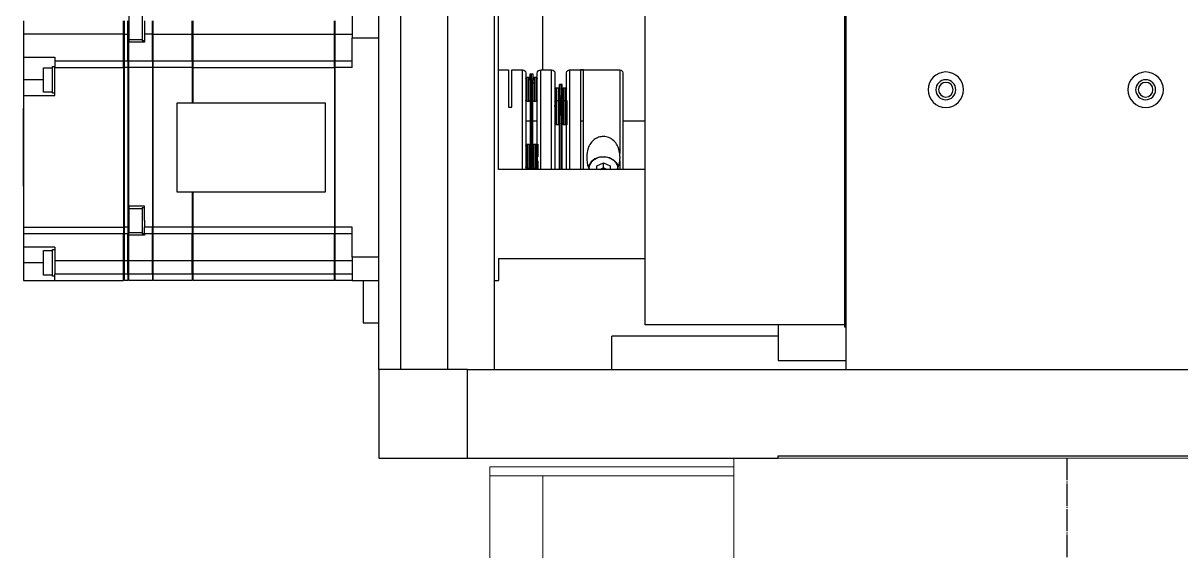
# Model space of a CAD drawing. Extents: x 500 to 100500, y -14500 to 21140.
# Drawn here: x 6251.4 to 6512.2, y -7377.9 to -7259 of the extents above; entities that cross this region are included whole.
import ezdxf

# ---------------------------------------------------------------- set-up
doc = ezdxf.new("R2010")
doc.units = 0
doc.linetypes.add('CENTERX3', pattern=[5.75, 5, -0.25, 0.25, -0.25])
doc.linetypes.add('SLD-Solid', pattern=[0])
doc.layers.get('0').update_dxf_attribs({"linetype": 'CONTINUOUS'})
doc.layers.add('D', color=7, linetype='CONTINUOUS')
doc.layers.add('M06SMMF-001B', color=7, linetype='CONTINUOUS')
doc.layers.add('MODEL', color=7, linetype='SLD-Solid', lineweight=15)

# ---------------------------------------------------------------- blocks, each defined once
blk = doc.blocks.new('KA$C5e217fc6')
at = {"layer": 'M06SMMF-001B', "color": 1, "linetype": 'CENTERX3'}
blk.add_line((130, 144.91, 52.18), (130, 0, 52.18), dxfattribs=at)
at = {"layer": 'MODEL'}
for p, q in [((55, 144.91, 52.18), (205, 144.91, 52.18)), ((55, 144.91, 52.18), (55, 118.91, 52.18)), ((205, 144.91, 52.18), (205, 118.91, 52.18)), ((0, 140.91, 52.18), (0, 142.91, 52.18)), ((55, 142.91, 52.18), (0, 142.91, 52.18)), ((12, 140.91, 52.18), (0, 140.91, 52.18)), ((0, 110.91, 52.18), (0, 140.91, 52.18)), ((55, 140.91, 52.18), (12, 140.91, 52.18)), ((12, 110.91, 52.18), (12, 140.91, 52.18)), ((260, 142.91, 52.18), (205, 142.91, 52.18)), ((248, 140.91, 52.18), (205, 140.91, 52.18)), ((260, 140.91, 52.18), (248, 140.91, 52.18)), ((248, 110.91, 52.18), (248, 140.91, 52.18)), ((260, 140.91, 52.18), (260, 142.91, 52.18)), ((260, 110.91, 52.18), (260, 140.91, 52.18)), ((55, 118.91, 52.18), (205, 118.91, 52.18)), ((62.75, 118.91, 52.18), (62.75, 118.71, 52.18)), ((62.75, 118.71, 52.18), (65, 118.71, 52.18)), ((62.75, 115.91, 52.18), (62.75, 118.71, 52.18)), ((65, 110.91, 52.18), (65, 118.91, 52.18)), ((72.7, 113.71, 52.18), (72.7, 118.91, 52.18)), ((119.3, 113.71, 52.18), (119.3, 118.91, 52.18)), ((127, 110.91, 52.18), (127, 118.91, 52.18)), ((129.25, 118.71, 52.18), (127, 118.71, 52.18)), ((129.25, 118.91, 52.18), (129.25, 118.71, 52.18)), ((129.25, 118.71, 52.18), (129.25, 115.91, 52.18)), ((130.75, 118.91, 52.18), (130.75, 118.71, 52.18)), ((130.75, 118.71, 52.18), (133, 118.71, 52.18)), ((130.75, 115.91, 52.18), (130.75, 118.71, 52.18)), ((133, 110.91, 52.18), (133, 118.91, 52.18)), ((140.7, 113.71, 52.18), (140.7, 118.91, 52.18)), ((187.3, 113.71, 52.18), (187.3, 118.91, 52.18)), ((195, 110.91, 52.18), (195, 118.91, 52.18)), ((197.25, 118.71, 52.18), (195, 118.71, 52.18)), ((197.25, 118.91, 52.18), (197.25, 118.71, 52.18)), ((197.25, 118.71, 52.18), (197.25, 115.91, 52.18)), ((64.25, 115.91, 52.18), (62.75, 115.91, 52.18)), ((62.75, 112.51, 52.18), (62.75, 115.91, 52.18)), ((64.25, 115.91, 52.18), (64.25, 112.51, 52.18)), ((127.75, 115.91, 52.18), (129.25, 115.91, 52.18)), ((127.75, 112.51, 52.18), (127.75, 115.91, 52.18)), ((129.25, 115.91, 52.18), (129.25, 112.51, 52.18)), ((132.25, 115.91, 52.18), (130.75, 115.91, 52.18)), ((130.75, 112.51, 52.18), (130.75, 115.91, 52.18)), ((132.25, 115.91, 52.18), (132.25, 112.51, 52.18)), ((195.75, 112.51, 52.18), (195.75, 115.91, 52.18)), ((195.75, 115.91, 52.18), (197.25, 115.91, 52.18)), ((197.25, 115.91, 52.18), (197.25, 112.51, 52.18)), ((64.25, 112.51, 52.18), (62.75, 112.51, 52.18)), ((62.75, 110.91, 52.18), (62.75, 112.51, 52.18)), ((72.7, 113.71, 52.18), (119.3, 113.71, 52.18)), ((72.7, 113.71, 52.18), (72.7, 113.41, 52.18)), ((72.7, 113.41, 52.18), (119.3, 113.41, 52.18)), ((72.7, 110.91, 52.18), (72.7, 113.41, 52.18)), ((119.3, 113.71, 52.18), (119.3, 113.41, 52.18)), ((119.3, 110.91, 52.18), (119.3, 113.41, 52.18)), ((127.75, 112.51, 52.18), (129.25, 112.51, 52.18)), ((129.25, 112.51, 52.18), (129.25, 110.91, 52.18)), ((130.75, 110.91, 52.18), (130.75, 112.51, 52.18)), ((132.25, 112.51, 52.18), (130.75, 112.51, 52.18)), ((140.7, 113.71, 52.18), (187.3, 113.71, 52.18)), ((140.7, 113.71, 52.18), (140.7, 113.41, 52.18)), ((140.7, 113.41, 52.18), (187.3, 113.41, 52.18)), ((140.7, 110.91, 52.18), (140.7, 113.41, 52.18)), ((187.3, 113.71, 52.18), (187.3, 113.41, 52.18)), ((187.3, 110.91, 52.18), (187.3, 113.41, 52.18)), ((195.75, 112.51, 52.18), (197.25, 112.51, 52.18)), ((197.25, 112.51, 52.18), (197.25, 110.91, 52.18)), ((0, 60.91, 52.18), (0, 110.91, 52.18)), ((260, 110.91, 52.18), (0, 110.91, 52.18)), ((260, 60.91, 52.18), (260, 110.91, 52.18)), ((260, 60.91, 52.18), (0, 60.91, 52.18)), ((12, 60.91, 52.18), (12, 59.91, 52.18)), ((248, 59.91, 52.18), (248, 60.91, 52.18)), ((12, 59.91, 52.18), (248, 59.91, 52.18))]:
    blk.add_line(p, q, dxfattribs=at)
blk = doc.blocks.new('KA$C6268043b')
at = {"linetype": 'Continuous', "lineweight": 25}
for p, q in [((300.5, 20, 52.18), (300.5, 122.5, 52.18)), ((195.25, 119.51, 52.18), (195.25, 20, 52.18)), ((195.5, 93.01, 52.18), (195.5, 119.51, 52.18)), ((240.5, 30, 52.18), (240.5, 118, 52.18)), ((263.6, 119.51, 52.18), (263.6, 87.5, 52.18)), ((274.5, 119.51, 52.18), (274.5, 20, 52.18)), ((285, 119.51, 52.18), (285, 20, 52.18)), ((295.5, 20, 52.18), (295.5, 119.51, 52.18)), ((273.5, 65, 52.18), (273.5, 100, 52.18)), ((306.5, 100, 52.18), (306.5, 94.7, 52.18)), ((353.8, 100, 52.18), (353.8, 97, 52.18)), ((356.8, 99.75, 52.18), (356.8, 95.12, 52.18)), ((310.3, 95.5, 52.18), (310.3, 98.5, 52.18)), ((310.5, 95.5, 52.18), (310.5, 98.5, 52.18)), ((342.3, 95.5, 52.18), (342.3, 98.5, 52.18)), ((342.5, 95.5, 52.18), (342.5, 98.5, 52.18)), ((351.3, 95.5, 52.18), (351.3, 98.5, 52.18)), ((351.5, 95.5, 52.18), (351.5, 98.5, 52.18)), ((353.3, 98.5, 52.18), (353.3, 97, 52.18)), ((353.3, 97, 52.18), (353.3, 95.5, 52.18)), ((353.8, 97, 52.18), (353.8, 94, 52.18)), ((357, 95.5, 52.18), (357, 98.5, 52.18)), ((357.8, 95.5, 52.18), (357.8, 98.5, 52.18)), ((358, 95.5, 52.18), (358, 98.5, 52.18)), ((380.5, 98.5, 52.18), (380.5, 95.5, 52.18)), ((306.5, 94.7, 52.18), (300.5, 94.7, 52.18)), ((310.3, 95.5, 52.18), (306.5, 95.5, 52.18)), ((306.5, 88, 52.18), (306.5, 94.7, 52.18)), ((310.3, 95.5, 52.18), (310.5, 95.5, 52.18)), ((310.3, 89.5, 52.18), (310.3, 95.5, 52.18)), ((342.3, 95.5, 52.18), (310.5, 95.5, 52.18)), ((310.5, 89.5, 52.18), (310.5, 95.5, 52.18)), ((342.3, 95.5, 52.18), (342.5, 95.5, 52.18)), ((342.3, 89.5, 52.18), (342.3, 95.5, 52.18)), ((351.3, 95.5, 52.18), (342.5, 95.5, 52.18)), ((342.5, 89.5, 52.18), (342.5, 95.5, 52.18)), ((351.3, 89.5, 52.18), (351.3, 95.5, 52.18)), ((351.3, 95.5, 52.18), (351.5, 95.5, 52.18)), ((351.5, 95.5, 52.18), (353.3, 95.5, 52.18)), ((351.5, 89.5, 52.18), (351.5, 95.5, 52.18)), ((353.3, 95.5, 52.18), (353.3, 93.7, 52.18)), ((353.3, 94, 52.18), (353.8, 94, 52.18)), ((353.8, 94.25, 52.18), (356.8, 94.25, 52.18)), ((356.8, 95.5, 52.18), (357, 95.5, 52.18)), ((356.8, 95.12, 52.18), (356.8, 93.7, 52.18)), ((357.8, 95.5, 52.18), (357, 95.5, 52.18)), ((357, 89.5, 52.18), (357, 95.5, 52.18)), ((357.8, 89.5, 52.18), (357.8, 95.5, 52.18)), ((357.8, 95.5, 52.18), (358, 95.5, 52.18)), ((358, 95.5, 52.18), (380.5, 95.5, 52.18)), ((358, 89.5, 52.18), (358, 95.5, 52.18)), ((380.5, 95.5, 52.18), (380.5, 90.3, 52.18)), ((195.5, 93.01, 52.18), (195.25, 93.01, 52.18)), ((195.5, 29.51, 52.18), (195.5, 93.01, 52.18)), ((353.3, 93.7, 52.18), (356.8, 93.7, 52.18)), ((356.8, 89.5, 52.18), (356.8, 93.7, 52.18)), ((310.3, 89.5, 52.18), (306.5, 89.5, 52.18)), ((310.3, 88, 52.18), (310.3, 89.5, 52.18)), ((342.3, 89.5, 52.18), (310.5, 89.5, 52.18)), ((310.5, 88, 52.18), (310.5, 89.5, 52.18)), ((342.3, 88, 52.18), (342.3, 89.5, 52.18)), ((351.3, 89.5, 52.18), (342.5, 89.5, 52.18)), ((342.5, 89.5, 52.18), (342.5, 88, 52.18)), ((351.3, 88, 52.18), (351.3, 89.5, 52.18)), ((356.8, 89.5, 52.18), (351.5, 89.5, 52.18)), ((351.5, 89.5, 52.18), (351.5, 88, 52.18)), ((356.8, 88, 52.18), (356.8, 89.5, 52.18)), ((357.8, 89.5, 52.18), (357, 89.5, 52.18)), ((357, 89.5, 52.18), (357, 88, 52.18)), ((357.8, 88, 52.18), (357.8, 89.5, 52.18)), ((373.5, 89.5, 52.18), (358, 89.5, 52.18)), ((358, 88, 52.18), (358, 89.5, 52.18)), ((380.5, 90.3, 52.18), (373.5, 90.3, 52.18)), ((373.5, 90.3, 52.18), (373.5, 89.5, 52.18)), ((373.5, 89.5, 52.18), (373.5, 88, 52.18)), ((380.5, 90.3, 52.18), (380.5, 85.2, 52.18)), ((257.5, 87.5, 52.18), (246.2, 87.5, 52.18)), ((246.2, 87.5, 52.18), (246.2, 68.66, 52.18)), ((254.35, 65, 52.18), (254.35, 87.46, 52.18)), ((254.35, 87.46, 52.18), (255.05, 87.46, 52.18)), ((255.05, 87.46, 52.18), (255.05, 65, 52.18)), ((257.5, 87.5, 52.18), (257.5, 65, 52.18)), ((264, 87.5, 52.18), (261.6, 87.5, 52.18)), ((261.6, 65, 52.18), (261.6, 87.5, 52.18)), ((264, 80.34, 52.18), (264, 87.5, 52.18)), ((266.1, 86.59, 52.18), (265.8, 86.59, 52.18)), ((265.8, 86.59, 52.18), (265.8, 85.16, 52.18)), ((266.4, 86.59, 52.18), (266.1, 86.59, 52.18)), ((266.1, 85.16, 52.18), (266.1, 86.59, 52.18)), ((266.4, 85.16, 52.18), (266.4, 86.59, 52.18)), ((270.55, 87.5, 52.18), (268.1, 87.5, 52.18)), ((268.1, 65, 52.18), (268.1, 87.5, 52.18)), ((270.55, 79.09, 52.18), (270.55, 87.5, 52.18)), ((273.5, 87.5, 52.18), (271.25, 87.5, 52.18)), ((271.25, 87.5, 52.18), (271.25, 79.09, 52.18)), ((306.5, 88, 52.18), (310.3, 88, 52.18)), ((310.5, 88.5, 52.18), (310.3, 88.5, 52.18)), ((310.3, 52, 52.18), (310.3, 88, 52.18)), ((310.5, 88, 52.18), (310.3, 88, 52.18)), ((310.5, 88, 52.18), (310.5, 52, 52.18)), ((342.3, 88, 52.18), (310.5, 88, 52.18)), ((342.5, 88.5, 52.18), (342.3, 88.5, 52.18)), ((342.3, 80, 52.18), (342.3, 88, 52.18)), ((342.5, 88, 52.18), (342.3, 88, 52.18)), ((342.5, 88, 52.18), (342.5, 80, 52.18)), ((342.5, 88, 52.18), (351.3, 88, 52.18)), ((351.5, 88.5, 52.18), (351.3, 88.5, 52.18)), ((351.3, 52, 52.18), (351.3, 88, 52.18)), ((351.5, 88, 52.18), (351.3, 88, 52.18)), ((351.5, 88, 52.18), (356.8, 88, 52.18)), ((351.5, 88, 52.18), (351.5, 52, 52.18)), ((357, 88.5, 52.18), (356.8, 88.5, 52.18)), ((356.8, 56.8, 52.18), (356.8, 88, 52.18)), ((357, 88, 52.18), (356.8, 88, 52.18)), ((357, 88, 52.18), (357.8, 88, 52.18)), ((357, 88, 52.18), (357, 52, 52.18)), ((358, 88.5, 52.18), (357.8, 88.5, 52.18)), ((357.8, 52, 52.18), (357.8, 88, 52.18)), ((358, 88, 52.18), (357.8, 88, 52.18)), ((358, 88, 52.18), (358, 52, 52.18)), ((373.5, 88, 52.18), (358, 88, 52.18)), ((374, 88.2, 52.18), (373.5, 88.2, 52.18)), ((373.5, 81.7, 52.18), (373.5, 88, 52.18)), ((374, 85.2, 52.18), (374, 88.2, 52.18)), ((376, 87.95, 52.18), (374, 87.95, 52.18)), ((376, 85.2, 52.18), (376, 87.95, 52.18)), ((259.5, 84.19, 52.18), (259.2, 84.19, 52.18)), ((259.2, 84.15, 52.18), (259.2, 84.19, 52.18)), ((259.2, 84.15, 52.18), (259.5, 84.15, 52.18)), ((259.2, 81.29, 52.18), (259.2, 84.15, 52.18)), ((259.8, 84.19, 52.18), (259.5, 84.19, 52.18)), ((259.5, 84.15, 52.18), (259.5, 84.19, 52.18)), ((259.5, 84.15, 52.18), (259.5, 81.29, 52.18)), ((259.5, 84.15, 52.18), (259.8, 84.15, 52.18)), ((259.8, 84.15, 52.18), (259.8, 84.19, 52.18)), ((259.8, 81.29, 52.18), (259.8, 84.15, 52.18)), ((265, 84.59, 52.18), (264.75, 84.59, 52.18)), ((265.5, 85.84, 52.18), (265.1, 85.84, 52.18)), ((265.1, 85.84, 52.18), (265.1, 84.72, 52.18)), ((265.1, 84.72, 52.18), (265.1, 80.34, 52.18)), ((265.5, 85.84, 52.18), (265.5, 80.34, 52.18)), ((265.8, 84.59, 52.18), (265.6, 84.59, 52.18)), ((265.8, 85.48, 52.18), (265.8, 85.34, 52.18)), ((265.8, 85.16, 52.18), (266.1, 85.16, 52.18)), ((265.8, 70.04, 52.18), (265.8, 85.16, 52.18)), ((266.1, 85.16, 52.18), (266.4, 85.16, 52.18)), ((266.1, 70.04, 52.18), (266.1, 85.16, 52.18)), ((266.4, 85.16, 52.18), (266.4, 70.04, 52.18)), ((267.1, 85.84, 52.18), (266.7, 85.84, 52.18)), ((266.7, 80.34, 52.18), (266.7, 85.84, 52.18)), ((267.1, 84.72, 52.18), (267.1, 85.84, 52.18)), ((267.1, 80.34, 52.18), (267.1, 84.72, 52.18)), ((374, 82.2, 52.18), (374, 85.2, 52.18)), ((376, 82.45, 52.18), (376, 85.2, 52.18)), ((376, 85.2, 52.18), (380.5, 85.2, 52.18)), ((380.5, 85.2, 52.18), (380.5, 81.7, 52.18)), ((258.4, 82.19, 52.18), (258.2, 82.19, 52.18)), ((258.9, 83.44, 52.18), (258.5, 83.44, 52.18)), ((258.5, 80.58, 52.18), (258.5, 83.44, 52.18)), ((258.9, 82.32, 52.18), (258.9, 83.44, 52.18)), ((258.9, 80.58, 52.18), (258.9, 82.32, 52.18)), ((259.2, 82.19, 52.18), (259, 82.19, 52.18)), ((259.2, 81.53, 52.18), (259.2, 81.98, 52.18)), ((259.5, 81.29, 52.18), (259.2, 81.29, 52.18)), ((259.2, 77.29, 52.18), (259.2, 81.29, 52.18)), ((259.5, 77.29, 52.18), (259.5, 81.29, 52.18)), ((259.8, 81.29, 52.18), (259.5, 81.29, 52.18)), ((260, 82.19, 52.18), (259.8, 82.19, 52.18)), ((259.8, 81.73, 52.18), (259.8, 81.53, 52.18)), ((259.8, 77.29, 52.18), (259.8, 81.29, 52.18)), ((260.5, 83.44, 52.18), (260.1, 83.44, 52.18)), ((260.1, 83.44, 52.18), (260.1, 82.32, 52.18)), ((260.1, 82.32, 52.18), (260.1, 80.58, 52.18)), ((260.5, 83.44, 52.18), (260.5, 80.58, 52.18)), ((260.7, 82.19, 52.18), (260.6, 82.19, 52.18)), ((264.75, 81.59, 52.18), (264.8, 81.59, 52.18)), ((373.5, 82.2, 52.18), (374, 82.2, 52.18)), ((380.5, 81.7, 52.18), (373.5, 81.7, 52.18)), ((374, 82.45, 52.18), (376, 82.45, 52.18)), ((380.5, 81.7, 52.18), (380.5, 52, 52.18)), ((258.1, 80.58, 52.18), (258.1, 75.08, 52.18)), ((258.4, 79.33, 52.18), (258.3, 79.33, 52.18)), ((258.9, 80.58, 52.18), (258.5, 80.58, 52.18)), ((258.5, 75.08, 52.18), (258.5, 80.58, 52.18)), ((258.9, 79.45, 52.18), (258.9, 80.58, 52.18)), ((258.9, 75.08, 52.18), (258.9, 79.45, 52.18)), ((259.2, 79.33, 52.18), (259, 79.33, 52.18)), ((260, 79.33, 52.18), (259.8, 79.33, 52.18)), ((260.5, 80.58, 52.18), (260.1, 80.58, 52.18)), ((260.1, 80.58, 52.18), (260.1, 79.45, 52.18)), ((260.1, 79.45, 52.18), (260.1, 75.08, 52.18)), ((260.5, 80.58, 52.18), (260.5, 75.08, 52.18)), ((260.85, 79.33, 52.18), (260.6, 79.33, 52.18)), ((264, 65, 52.18), (264, 80.34, 52.18)), ((265.1, 80.34, 52.18), (265.5, 80.34, 52.18)), ((266.7, 80.34, 52.18), (267.1, 80.34, 52.18)), ((271.25, 79.09, 52.18), (270.55, 79.09, 52.18)), ((312.5, 60, 52.18), (312.5, 80, 52.18)), ((312.5, 80, 52.18), (346, 80, 52.18)), ((346, 80, 52.18), (346, 60, 52.18)), ((380.6, 78.75, 52.18), (380.5, 78.75, 52.18)), ((380.6, 78.75, 52.18), (380.6, 61.25, 52.18)), ((245.5, 76, 52.18), (240.5, 76, 52.18)), ((255.05, 76, 52.18), (254.35, 76, 52.18)), ((259.2, 77.29, 52.18), (259.5, 77.29, 52.18)), ((259.2, 65, 52.18), (259.2, 77.29, 52.18)), ((259.5, 77.29, 52.18), (259.5, 65, 52.18)), ((259.5, 77.29, 52.18), (259.8, 77.29, 52.18)), ((259.8, 65, 52.18), (259.8, 77.29, 52.18)), ((259.8, 76.33, 52.18), (260, 76.33, 52.18)), ((260.6, 76.33, 52.18), (260.85, 76.33, 52.18)), ((265.8, 76, 52.18), (264.8, 76, 52.18)), ((267.4, 76, 52.18), (266.4, 76, 52.18)), ((258.5, 75.08, 52.18), (258.9, 75.08, 52.18)), ((260.1, 75.08, 52.18), (260.5, 75.08, 52.18)), ((264.7, 70.72, 52.18), (264.7, 67.89, 52.18)), ((265.5, 70.72, 52.18), (265.1, 70.72, 52.18)), ((265.1, 65.22, 52.18), (265.1, 70.72, 52.18)), ((265.5, 69.6, 52.18), (265.5, 70.72, 52.18)), ((267.1, 70.72, 52.18), (266.7, 70.72, 52.18)), ((266.7, 70.72, 52.18), (266.7, 69.6, 52.18)), ((267.1, 70.72, 52.18), (267.1, 65.22, 52.18)), ((265, 69.47, 52.18), (264.9, 69.47, 52.18)), ((265.5, 65.22, 52.18), (265.5, 69.6, 52.18)), ((265.8, 69.47, 52.18), (265.6, 69.47, 52.18)), ((266.1, 70.04, 52.18), (265.8, 70.04, 52.18)), ((265.8, 70.04, 52.18), (265.8, 65.15, 52.18)), ((266.4, 70.04, 52.18), (266.1, 70.04, 52.18)), ((266.1, 65.15, 52.18), (266.1, 70.04, 52.18)), ((266.4, 65.15, 52.18), (266.4, 70.04, 52.18)), ((266.7, 69.6, 52.18), (266.7, 65.22, 52.18)), ((267.45, 69.47, 52.18), (267.4, 69.47, 52.18)), ((246.2, 66.99, 52.18), (246.2, 65, 52.18)), ((249.9, 66.56, 52.18), (248.4, 65.86, 52.18)), ((248.4, 65.86, 52.18), (248.4, 65, 52.18)), ((249.15, 65.03, 52.18), (249.9, 65.38, 52.18)), ((251.4, 65.86, 52.18), (249.9, 66.56, 52.18)), ((249.9, 65.38, 52.18), (249.9, 66.56, 52.18)), ((249.9, 65.38, 52.18), (250.65, 65.03, 52.18)), ((251.4, 65, 52.18), (251.4, 65.86, 52.18)), ((260.8, 66.8, 52.18), (260.8, 65, 52.18)), ((264.7, 66.96, 52.18), (264.7, 65.22, 52.18)), ((264.8, 65, 52.18), (264.8, 66.8, 52.18)), ((265.1, 65.22, 52.18), (265.5, 65.22, 52.18)), ((266.7, 65.22, 52.18), (267.1, 65.22, 52.18)), ((267.4, 67.43, 52.18), (267.4, 65, 52.18)), ((267.4, 66.47, 52.18), (267.45, 66.47, 52.18)), ((240.5, 65, 52.18), (273.5, 65, 52.18)), ((249.09, 65, 52.18), (249.15, 65.03, 52.18)), ((249.09, 65, 52.18), (249.15, 65.03, 52.18)), ((250.65, 65.03, 52.18), (250.71, 65, 52.18)), ((250.65, 65.03, 52.18), (250.71, 65, 52.18)), ((265.8, 65.15, 52.18), (266.1, 65.15, 52.18)), ((265.8, 65, 52.18), (265.8, 65.15, 52.18)), ((266.1, 65.15, 52.18), (266.4, 65.15, 52.18)), ((266.1, 65, 52.18), (266.1, 65.15, 52.18)), ((266.4, 65.15, 52.18), (266.4, 65, 52.18)), ((346, 60, 52.18), (312.5, 60, 52.18)), ((342.3, 52, 52.18), (342.3, 60, 52.18)), ((342.5, 60, 52.18), (342.5, 52, 52.18)), ((380.6, 61.25, 52.18), (380.5, 61.25, 52.18)), ((353.3, 53.5, 52.18), (353.3, 56.8, 52.18)), ((353.3, 56.8, 52.18), (356.8, 56.8, 52.18)), ((353.8, 56.5, 52.18), (353.3, 56.5, 52.18)), ((353.8, 56.5, 52.18), (353.8, 53.5, 52.18)), ((356.8, 56.25, 52.18), (353.8, 56.25, 52.18)), ((356.8, 56.8, 52.18), (356.8, 55.39, 52.18)), ((356.8, 55.39, 52.18), (356.8, 50.75, 52.18)), ((353.3, 53.5, 52.18), (353.3, 52, 52.18)), ((353.8, 53.5, 52.18), (353.8, 50.5, 52.18)), ((306.5, 52, 52.18), (310.3, 52, 52.18)), ((306.5, 45.3, 52.18), (306.5, 52, 52.18)), ((306.5, 50.5, 52.18), (310.3, 50.5, 52.18)), ((310.3, 50.5, 52.18), (310.3, 52, 52.18)), ((310.5, 52, 52.18), (310.3, 52, 52.18)), ((310.5, 51.5, 52.18), (310.3, 51.5, 52.18)), ((310.3, 44.5, 52.18), (310.3, 50.5, 52.18)), ((310.5, 52, 52.18), (342.3, 52, 52.18)), ((310.5, 52, 52.18), (310.5, 50.5, 52.18)), ((310.5, 50.5, 52.18), (342.3, 50.5, 52.18)), ((310.5, 44.5, 52.18), (310.5, 50.5, 52.18)), ((342.3, 50.5, 52.18), (342.3, 52, 52.18)), ((342.5, 52, 52.18), (342.3, 52, 52.18)), ((342.5, 51.5, 52.18), (342.3, 51.5, 52.18)), ((342.3, 44.5, 52.18), (342.3, 50.5, 52.18)), ((342.5, 52, 52.18), (351.3, 52, 52.18)), ((342.5, 52, 52.18), (342.5, 50.5, 52.18)), ((342.5, 50.5, 52.18), (351.3, 50.5, 52.18)), ((342.5, 44.5, 52.18), (342.5, 50.5, 52.18)), ((351.3, 50.5, 52.18), (351.3, 52, 52.18)), ((351.5, 52, 52.18), (351.3, 52, 52.18)), ((351.5, 51.5, 52.18), (351.3, 51.5, 52.18)), ((351.3, 44.5, 52.18), (351.3, 50.5, 52.18)), ((351.5, 52, 52.18), (353.3, 52, 52.18)), ((351.5, 50.5, 52.18), (351.5, 52, 52.18)), ((351.5, 50.5, 52.18), (353.3, 50.5, 52.18)), ((351.5, 44.5, 52.18), (351.5, 50.5, 52.18)), ((353.3, 50.5, 52.18), (353.3, 52, 52.18)), ((353.3, 50.5, 52.18), (353.8, 50.5, 52.18)), ((353.3, 50.5, 52.18), (353.3, 50.22, 52.18)), ((353.3, 50.22, 52.18), (356.8, 50.22, 52.18)), ((353.8, 50.75, 52.18), (356.8, 50.75, 52.18)), ((357, 52, 52.18), (356.8, 52, 52.18)), ((357, 51.5, 52.18), (356.8, 51.5, 52.18)), ((356.8, 50.22, 52.18), (356.8, 50.75, 52.18)), ((356.8, 44.5, 52.18), (356.8, 50.22, 52.18)), ((357, 52, 52.18), (357.8, 52, 52.18)), ((357, 52, 52.18), (357, 50.5, 52.18)), ((357, 50.5, 52.18), (357.8, 50.5, 52.18)), ((357, 44.5, 52.18), (357, 50.5, 52.18)), ((357.8, 50.5, 52.18), (357.8, 52, 52.18)), ((358, 52, 52.18), (357.8, 52, 52.18)), ((358, 51.5, 52.18), (357.8, 51.5, 52.18)), ((357.8, 44.5, 52.18), (357.8, 50.5, 52.18)), ((380.5, 52, 52.18), (358, 52, 52.18)), ((358, 52, 52.18), (358, 50.5, 52.18)), ((358, 50.5, 52.18), (380.5, 50.5, 52.18)), ((358, 44.5, 52.18), (358, 50.5, 52.18)), ((380.5, 52, 52.18), (380.5, 50.5, 52.18)), ((380.5, 50.5, 52.18), (380.5, 47.5, 52.18)), ((373.5, 47.5, 52.18), (373.5, 44.5, 52.18)), ((373.5, 47.5, 52.18), (380.5, 47.5, 52.18)), ((374, 47, 52.18), (373.5, 47, 52.18)), ((374, 44, 52.18), (374, 47, 52.18)), ((380.5, 47.5, 52.18), (380.5, 44, 52.18)), ((273.5, 45, 52.18), (240.5, 45, 52.18)), ((273.5, 45, 52.18), (273.5, 40, 52.18)), ((300.5, 45.3, 52.18), (306.5, 45.3, 52.18)), ((306.5, 45.3, 52.18), (306.5, 40, 52.18)), ((310.3, 44.5, 52.18), (306.5, 44.5, 52.18)), ((310.5, 44.5, 52.18), (310.3, 44.5, 52.18)), ((310.3, 41.5, 52.18), (310.3, 44.5, 52.18)), ((342.3, 44.5, 52.18), (310.5, 44.5, 52.18)), ((310.5, 41.5, 52.18), (310.5, 44.5, 52.18)), ((342.5, 44.5, 52.18), (342.3, 44.5, 52.18)), ((342.3, 41.5, 52.18), (342.3, 44.5, 52.18)), ((351.3, 44.5, 52.18), (342.5, 44.5, 52.18)), ((342.5, 41.5, 52.18), (342.5, 44.5, 52.18)), ((351.5, 44.5, 52.18), (351.3, 44.5, 52.18)), ((351.3, 41.5, 52.18), (351.3, 44.5, 52.18)), ((356.8, 44.5, 52.18), (351.5, 44.5, 52.18)), ((351.5, 41.5, 52.18), (351.5, 44.5, 52.18)), ((357, 44.5, 52.18), (356.8, 44.5, 52.18)), ((356.8, 41.5, 52.18), (356.8, 44.5, 52.18)), ((357.8, 44.5, 52.18), (357, 44.5, 52.18)), ((357, 41.5, 52.18), (357, 44.5, 52.18)), ((358, 44.5, 52.18), (357.8, 44.5, 52.18)), ((357.8, 41.5, 52.18), (357.8, 44.5, 52.18)), ((373.5, 44.5, 52.18), (358, 44.5, 52.18)), ((358, 41.5, 52.18), (358, 44.5, 52.18)), ((373.5, 44.5, 52.18), (373.5, 41.5, 52.18)), ((376, 46.75, 52.18), (374, 46.75, 52.18)), ((376, 44, 52.18), (376, 46.75, 52.18)), ((374, 41, 52.18), (374, 44, 52.18)), ((376, 41.25, 52.18), (376, 44, 52.18)), ((376, 44, 52.18), (380.5, 44, 52.18)), ((380.5, 44, 52.18), (380.5, 40, 52.18)), ((274.5, 40, 52.18), (273.5, 40, 52.18)), ((306.5, 40, 52.18), (300.5, 40, 52.18)), ((304, 40, 52.18), (304, 30.5, 52.18)), ((310.3, 41.5, 52.18), (306.5, 41.5, 52.18)), ((306.5, 40, 52.18), (310.3, 40, 52.18)), ((310.3, 40, 52.18), (310.3, 41.5, 52.18)), ((310.5, 41.5, 52.18), (310.3, 41.5, 52.18)), ((310.5, 41, 52.18), (310.3, 41, 52.18)), ((342.3, 41.5, 52.18), (310.5, 41.5, 52.18)), ((310.5, 40, 52.18), (310.5, 41.5, 52.18)), ((310.5, 40, 52.18), (342.3, 40, 52.18)), ((342.3, 40, 52.18), (342.3, 41.5, 52.18)), ((342.5, 41.5, 52.18), (342.3, 41.5, 52.18)), ((342.5, 41, 52.18), (342.3, 41, 52.18)), ((351.3, 41.5, 52.18), (342.5, 41.5, 52.18)), ((342.5, 41.5, 52.18), (342.5, 40, 52.18)), ((342.5, 40, 52.18), (351.3, 40, 52.18)), ((351.3, 40, 52.18), (351.3, 41.5, 52.18)), ((351.5, 41.5, 52.18), (351.3, 41.5, 52.18)), ((351.5, 41, 52.18), (351.3, 41, 52.18)), ((356.8, 41.5, 52.18), (351.5, 41.5, 52.18)), ((351.5, 41.5, 52.18), (351.5, 40, 52.18)), ((351.5, 40, 52.18), (356.8, 40, 52.18)), ((356.8, 40, 52.18), (356.8, 41.5, 52.18)), ((357, 41.5, 52.18), (356.8, 41.5, 52.18)), ((357, 41, 52.18), (356.8, 41, 52.18)), ((357.8, 41.5, 52.18), (357, 41.5, 52.18)), ((357, 41.5, 52.18), (357, 40, 52.18)), ((357, 40, 52.18), (357.8, 40, 52.18)), ((357.8, 40, 52.18), (357.8, 41.5, 52.18)), ((358, 41.5, 52.18), (357.8, 41.5, 52.18)), ((358, 41, 52.18), (357.8, 41, 52.18)), ((373.5, 41.5, 52.18), (358, 41.5, 52.18)), ((358, 40, 52.18), (358, 41.5, 52.18)), ((373.5, 40, 52.18), (358, 40, 52.18)), ((373.5, 40, 52.18), (373.5, 41.5, 52.18)), ((373.5, 41, 52.18), (374, 41, 52.18)), ((380.5, 40, 52.18), (373.5, 40, 52.18)), ((374, 41.25, 52.18), (376, 41.25, 52.18)), ((195.25, 29.51, 52.18), (195.5, 29.51, 52.18)), ((195.5, 30, 52.18), (240.5, 30, 52.18)), ((210.5, 30, 52.18), (210.5, 22, 52.18)), ((304, 30.5, 52.18), (300.5, 30.5, 52.18)), ((210.5, 27.5, 52.18), (248, 27.5, 52.18)), ((248, 20, 52.18), (248, 27.5, 52.18)), ((210.5, 22, 52.18), (195.25, 22, 52.18)), ((280.5, 20, 52.18), (20.5, 20, 52.18)), ((195.25, 20, 52.18), (105.25, 20, 52.18)), ((280.5, 0, 52.18), (280.5, 20, 52.18)), ((280.5, 20, 52.18), (300.5, 20, 52.18)), ((300.5, 20, 52.18), (300.5, 0, 52.18)), ((210.5, 0.5, 52.18), (90.5, 0.5, 52.18)), ((210.5, 0, 52.18), (210.5, 0.5, 52.18)), ((280.5, 0, 52.18), (210.5, 0, 52.18)), ((300.5, 0, 52.18), (280.5, 0, 52.18))]:
    blk.add_line(p, q, dxfattribs=at)
at = {"linetype": 'Continuous', "lineweight": 25, "elevation": 52.18, "flags": 128}
blk.add_lwpolyline([(246.5, 65.71), (246.82, 66.39), (247.53, 67.12), (248.49, 67.63), (249.61, 67.86), (250.76, 67.78), (251.81, 67.41), (252.66, 66.78), (253.21, 65.96), (253.32, 65.65)], dxfattribs=at)
at = {"linetype": 'Continuous', "lineweight": 25}
for centre, radius in [((127.75, 83, 52.18), 4), ((172.75, 83, 52.18), 4), ((127.75, 83, 52.18), 2.25), ((127.75, 83, 52.18), 1.65), ((172.75, 83, 52.18), 2.25), ((172.75, 83, 52.18), 1.65)]:
    blk.add_circle(centre, radius, dxfattribs=at)
for centre, radius, start, end in [((246.2, 86.8, 52.18), 0.7, 90, 180), ((257.5, 86.8, 52.18), 0.7, 0, 90), ((261.6, 86.7, 52.18), 0.8, 90, 180), ((264, 86.7, 52.18), 0.8, 0, 90), ((268.1, 86.8, 52.18), 0.7, 90, 180), ((265.1, 85.54, 52.18), 0.3, 90, 180), ((265.5, 85.54, 52.18), 0.3, 0, 90), ((266.7, 85.54, 52.18), 0.3, 90, 180), ((267.1, 85.54, 52.18), 0.3, 0, 90), ((258.5, 83.14, 52.18), 0.3, 90, 180), ((258.9, 83.14, 52.18), 0.3, 0, 90), ((260.1, 83.14, 52.18), 0.3, 90, 180), ((260.5, 83.14, 52.18), 0.3, 0, 90), ((258.5, 80.28, 52.18), 0.3, 90, 180), ((258.9, 80.28, 52.18), 0.3, 0, 90), ((260.1, 80.28, 52.18), 0.3, 90, 180), ((260.5, 80.28, 52.18), 0.3, 0, 90), ((265.1, 80.64, 52.18), 0.3, 180, 270), ((265.5, 80.64, 52.18), 0.3, 270, 0), ((266.7, 80.64, 52.18), 0.3, 180, 270), ((267.1, 80.64, 52.18), 0.3, 270, 0), ((258.5, 75.38, 52.18), 0.3, 180, 270), ((258.9, 75.38, 52.18), 0.3, 270, 0), ((260.1, 75.38, 52.18), 0.3, 180, 270), ((260.5, 75.38, 52.18), 0.3, 270, 0), ((265.1, 70.42, 52.18), 0.3, 90, 180), ((265.5, 70.42, 52.18), 0.3, 0, 90), ((266.7, 70.42, 52.18), 0.3, 90, 180), ((267.1, 70.42, 52.18), 0.3, 0, 90), ((265.1, 65.52, 52.18), 0.3, 180, 270), ((265.5, 65.52, 52.18), 0.3, 270, 0), ((266.7, 65.52, 52.18), 0.3, 180, 270), ((267.1, 65.52, 52.18), 0.3, 270, 0), ((249.9, 63.38, 52.18), 1.81, 65.5045, 114.4955)]:
    blk.add_arc(centre, radius, start, end, dxfattribs=at)
for points, knots in [([(245.5, 86.73, 52.18), (245.5, 86.72, 52.18), (245.5, 86.71, 52.18), (245.5, 85.88, 52.18), (245.5, 84.44, 52.18), (245.5, 82.49, 52.18), (245.5, 80.18, 52.18), (245.5, 77.53, 52.18), (245.5, 74.52, 52.18), (245.5, 71.22, 52.18), (245.5, 67.96, 52.18), (245.5, 65.93, 52.18), (245.5, 65, 52.18)], [0, 0, 0, 0, 0.077944, 0.186917, 0.29367, 0.396246, 0.493132, 0.590018, 0.692593, 0.799347, 0.90832, 1, 1, 1, 1]), ([(258.2, 65, 52.18), (258.2, 65.8, 52.18), (258.2, 67.72, 52.18), (258.2, 70.88, 52.18), (258.2, 74.22, 52.18), (258.2, 77.28, 52.18), (258.2, 79.98, 52.18), (258.2, 82.34, 52.18), (258.2, 84.34, 52.18), (258.2, 85.83, 52.18), (258.2, 86.7, 52.18), (258.2, 86.72, 52.18), (258.2, 86.73, 52.18)], [0, 0, 0, 0, 0.079989, 0.190083, 0.297889, 0.401392, 0.499045, 0.596699, 0.700202, 0.808008, 0.918102, 1, 1, 1, 1]), ([(260.8, 86.66, 52.18), (260.8, 86.63, 52.18), (260.8, 86.56, 52.18), (260.8, 85.65, 52.18), (260.8, 84.16, 52.18), (260.8, 82.23, 52.18), (260.8, 80.64, 52.18), (260.8, 79.86, 52.18)], [0, 0, 0, 0, 0.18458, 0.398261, 0.607741, 0.809288, 1, 1, 1, 1]), ([(264.8, 79.86, 52.18), (264.8, 80.64, 52.18), (264.8, 82.23, 52.18), (264.8, 84.16, 52.18), (264.8, 85.65, 52.18), (264.8, 86.56, 52.18), (264.8, 86.63, 52.18), (264.8, 86.66, 52.18)], [0, 0, 0, 0, 0.190712, 0.392259, 0.601739, 0.81542, 1, 1, 1, 1]), ([(267.4, 86.76, 52.18), (267.4, 86.74, 52.18), (267.4, 86.69, 52.18), (267.4, 85.92, 52.18), (267.4, 84.57, 52.18), (267.4, 82.56, 52.18), (267.4, 80, 52.18), (267.4, 77.01, 52.18), (267.4, 73.79, 52.18), (267.4, 70.56, 52.18), (267.4, 68.45, 52.18), (267.4, 67.43, 52.18)], [0, 0, 0, 0, 0.089038, 0.19518, 0.307679, 0.424856, 0.544519, 0.664182, 0.781359, 0.893858, 1, 1, 1, 1]), ([(258.2, 79.39, 52.18), (258.2, 79.1, 52.18), (258.2, 78.65, 52.18), (258.2, 77.96, 52.18), (258.2, 77.42, 52.18), (258.2, 76.89, 52.18), (258.2, 76.27, 52.18), (258.2, 75.63, 52.18), (258.2, 75.28, 52.18), (258.2, 75.17, 52.18), (258.2, 75.18, 52.18), (258.2, 75.19, 52.18)], [0, 0, 0, 0, 0.170777, 0.263649, 0.356612, 0.449487, 0.54245, 0.713228, 0.884005, 0.976878, 1, 1, 1, 1]), ([(258.2, 79.12, 52.18), (258.2, 78.84, 52.18), (258.2, 78.41, 52.18), (258.2, 77.76, 52.18), (258.2, 77.27, 52.18), (258.2, 76.79, 52.18), (258.2, 76.24, 52.18), (258.2, 75.7, 52.18), (258.2, 75.4, 52.18), (258.2, 75.38, 52.18), (258.2, 75.38, 52.18)], [0, 0, 0, 0, 0.174819, 0.269887, 0.365055, 0.460124, 0.555293, 0.730113, 0.904933, 1, 1, 1, 1]), ([(259.8, 78.87, 52.18), (259.8, 78.58, 52.18), (259.8, 78.13, 52.18), (259.8, 77.64, 52.18), (259.8, 77.47, 52.18), (259.8, 77.47, 52.18)], [0, 0, 0, 0, 0.642278, 0.991542, 1, 1, 1, 1]), ([(260.8, 79.86, 52.18), (260.8, 79, 52.18), (260.8, 77.26, 52.18), (260.8, 74.3, 52.18), (260.8, 71.21, 52.18), (260.8, 69.13, 52.18), (260.8, 68.1, 52.18)], [0, 0, 0, 0, 0.247814, 0.5, 0.752185, 1, 1, 1, 1]), ([(260.8, 79.21, 52.18), (260.8, 79.23, 52.18), (260.8, 79.32, 52.18), (260.8, 79.43, 52.18), (260.8, 79.51, 52.18)], [0, 0, 0, 0, 0.256236, 1, 1, 1, 1]), ([(260.8, 79.51, 52.18), (260.8, 79.48, 52.18), (260.8, 79.36, 52.18), (260.8, 79.26, 52.18), (260.8, 79.19, 52.18)], [0, 0, 0, 0, 0.302454, 1, 1, 1, 1]), ([(260.8, 78.87, 52.18), (260.8, 78.57, 52.18), (260.8, 78.12, 52.18), (260.8, 77.48, 52.18), (260.8, 76.99, 52.18), (260.8, 76.53, 52.18), (260.8, 76.02, 52.18), (260.8, 75.56, 52.18), (260.8, 75.36, 52.18), (260.8, 75.38, 52.18), (260.8, 75.39, 52.18)], [0, 0, 0, 0, 0.187263, 0.289095, 0.391037, 0.492871, 0.594813, 0.782076, 0.969338, 1, 1, 1, 1]), ([(264.8, 68.1, 52.18), (264.8, 69.13, 52.18), (264.8, 71.21, 52.18), (264.8, 74.3, 52.18), (264.8, 77.26, 52.18), (264.8, 79, 52.18), (264.8, 79.86, 52.18)], [0, 0, 0, 0, 0.247815, 0.5, 0.752186, 1, 1, 1, 1]), ([(246.2, 68.66, 52.18), (246.34, 69.29, 52.18), (246.57, 70.35, 52.18), (247.51, 71.58, 52.18), (248.61, 72.29, 52.18), (249.83, 72.53, 52.18), (250.98, 72.35, 52.18), (251.99, 71.81, 52.18), (252.82, 70.94, 52.18), (253.5, 69.6, 52.18), (253.74, 67.69, 52.18), (253.56, 65.99, 52.18), (253.12, 65.15, 52.18), (253.04, 65, 52.18)], [0, 0, 0, 0, 0.123807, 0.209456, 0.295474, 0.372755, 0.445555, 0.518044, 0.593556, 0.676297, 0.80569, 0.966036, 1, 1, 1, 1]), ([(246.2, 66.99, 52.18), (246.17, 67.27, 52.18), (246.12, 67.83, 52.18), (246.18, 68.39, 52.18), (246.2, 68.66, 52.18)], [0, 0, 0, 0, 0.510275, 1, 1, 1, 1]), ([(246.6, 65.16, 52.18), (246.64, 65.5, 52.18), (246.71, 66.01, 52.18), (247.12, 66.63, 52.18), (247.55, 67.06, 52.18), (248.08, 67.4, 52.18), (248.84, 67.72, 52.18), (249.9, 67.89, 52.18), (250.96, 67.72, 52.18), (251.72, 67.4, 52.18), (252.25, 67.06, 52.18), (252.68, 66.63, 52.18), (253.09, 66.01, 52.18), (253.16, 65.5, 52.18), (253.2, 65.16, 52.18)], [0, 0, 0, 0, 0.119722, 0.184835, 0.25, 0.315113, 0.380279, 0.5, 0.619721, 0.684835, 0.75, 0.815114, 0.880278, 1, 1, 1, 1]), ([(260.8, 68.1, 52.18), (260.8, 67.97, 52.18), (260.8, 67.7, 52.18), (260.8, 67.26, 52.18), (260.8, 66.96, 52.18), (260.8, 66.8, 52.18)], [0, 0, 0, 0, 0.300748, 0.595855, 1, 1, 1, 1]), ([(264.8, 70.36, 52.18), (264.8, 70.26, 52.18), (264.8, 70.1, 52.18), (264.8, 69.67, 52.18), (264.8, 69.28, 52.18), (264.8, 68.82, 52.18), (264.8, 68.43, 52.18), (264.8, 68.18, 52.18), (264.8, 68.1, 52.18)], [0, 0, 0, 0, 0.291648, 0.450247, 0.609017, 0.767615, 0.926382, 1, 1, 1, 1]), ([(264.8, 69.54, 52.18), (264.8, 69.25, 52.18), (264.8, 68.8, 52.18), (264.8, 68.11, 52.18), (264.8, 67.57, 52.18), (264.8, 67.04, 52.18), (264.8, 66.42, 52.18), (264.8, 65.78, 52.18), (264.8, 65.43, 52.18), (264.8, 65.32, 52.18), (264.8, 65.33, 52.18), (264.8, 65.33, 52.18)], [0, 0, 0, 0, 0.170779, 0.263651, 0.356615, 0.449486, 0.54245, 0.713228, 0.884006, 0.976878, 1, 1, 1, 1]), ([(264.8, 66.8, 52.18), (264.8, 66.92, 52.18), (264.8, 67.17, 52.18), (264.8, 67.61, 52.18), (264.8, 67.92, 52.18), (264.8, 68.1, 52.18)], [0, 0, 0, 0, 0.300531, 0.595637, 1, 1, 1, 1]), ([(265.8, 65.57, 52.18), (265.8, 65.55, 52.18), (265.8, 65.53, 52.18), (265.8, 65.66, 52.18), (265.8, 65.88, 52.18), (265.8, 66.19, 52.18), (265.8, 66.68, 52.18), (265.8, 67.4, 52.18), (265.8, 68.2, 52.18), (265.8, 68.82, 52.18), (265.8, 69.28, 52.18), (265.8, 69.67, 52.18), (265.8, 70.1, 52.18), (265.8, 70.26, 52.18), (265.8, 70.36, 52.18)], [0, 0, 0, 0, 0.050459, 0.120762, 0.190989, 0.261291, 0.331519, 0.460659, 0.589802, 0.660103, 0.73033, 0.800632, 0.870859, 1, 1, 1, 1]), ([(266.4, 70.28, 52.18), (266.4, 70.14, 52.18), (266.4, 69.93, 52.18), (266.4, 69.45, 52.18), (266.4, 69.02, 52.18), (266.4, 68.55, 52.18), (266.4, 67.91, 52.18), (266.4, 67.12, 52.18), (266.4, 66.44, 52.18), (266.4, 66, 52.18), (266.4, 65.74, 52.18), (266.4, 65.59, 52.18), (266.4, 65.5, 52.18), (266.4, 65.53, 52.18), (266.4, 65.54, 52.18)], [0, 0, 0, 0, 0.13456, 0.207732, 0.280985, 0.354157, 0.42741, 0.561968, 0.696527, 0.7697, 0.842951, 0.916125, 0.989376, 1, 1, 1, 1]), ([(267.4, 70.28, 52.18), (267.4, 70.14, 52.18), (267.4, 69.93, 52.18), (267.4, 69.45, 52.18), (267.4, 69.02, 52.18), (267.4, 68.55, 52.18), (267.4, 67.91, 52.18), (267.4, 67.12, 52.18), (267.4, 66.44, 52.18), (267.4, 66, 52.18), (267.4, 65.74, 52.18), (267.4, 65.59, 52.18), (267.4, 65.5, 52.18), (267.4, 65.53, 52.18), (267.4, 65.54, 52.18)], [0, 0, 0, 0, 0.13456, 0.207732, 0.280985, 0.354157, 0.42741, 0.561968, 0.696527, 0.7697, 0.842951, 0.916125, 0.989376, 1, 1, 1, 1]), ([(246.8, 65, 52.18), (246.58, 65.52, 52.18), (246.3, 66.16, 52.18), (246.22, 66.86, 52.18), (246.2, 66.99, 52.18)], [0, 0, 0, 0, 0.808472, 1, 1, 1, 1]), ([(264.8, 66.8, 52.18), (264.8, 66.72, 52.18), (264.8, 66.49, 52.18), (264.8, 66.19, 52.18), (264.8, 65.88, 52.18), (264.8, 65.66, 52.18), (264.8, 65.53, 52.18), (264.8, 65.55, 52.18), (264.8, 65.57, 52.18)], [0, 0, 0, 0, 0.091542, 0.283986, 0.476634, 0.669077, 0.861726, 1, 1, 1, 1])]:
    blk.add_open_spline(points, degree=3, knots=knots, dxfattribs=at)

msp = doc.modelspace()

# ---------------------------------------------------------------- block references
at = {"layer": 'D', "color": 0, "xscale": -1}
msp.add_blockref('KA$C6268043b', (6632, -7357.04, -128), dxfattribs=at)
at = {"layer": 'D', "color": 0}
msp.add_blockref('KA$C5e217fc6', (6356.5, -7501.94, -128), dxfattribs=at)

doc.saveas('drawing.dxf')
